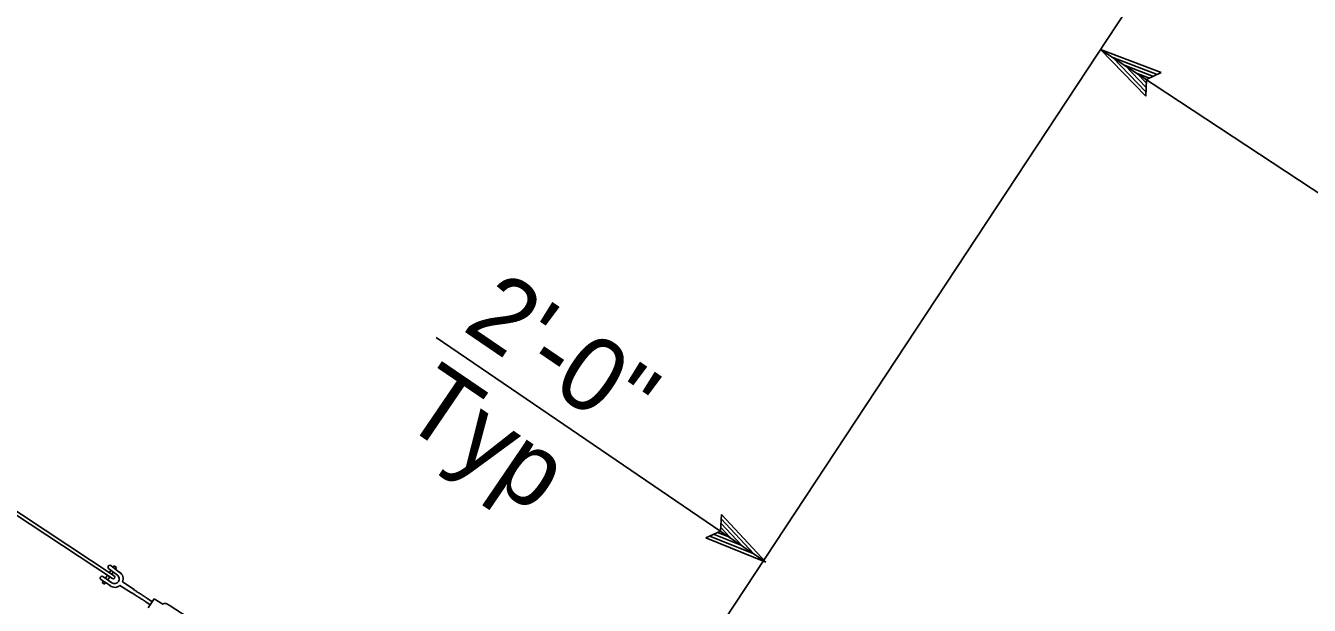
# Model space of a CAD drawing. Extents: x -894 to 866, y -476 to 714.
# Drawn here: x -602.7 to -481.3, y 524.7 to 579.5 of the extents above; entities that cross this region are included whole.
import ezdxf

# ---------------------------------------------------------------- set-up
doc = ezdxf.new("R2010")
doc.units = 0
for name, color, linetype in [('56 Stage 3 Anno', 7, 'Continuous'), ('57 Undefined', 7, 'Continuous'), ('60 Nongeo Data', 7, 'Continuous')]:
    doc.layers.add(name, color=color, linetype=linetype)

msp = doc.modelspace()

# ---------------------------------------------------------------- linework, layer by layer
at = {"layer": '56 Stage 3 Anno'}
for p, q in [((-542.98, 513.7), (-498.54, 581.07)), ((-501.05, 577.27), (-416.17, 521.29)), ((-496.78, 572.85), (-501.05, 577.27)), ((-501.05, 577.27), (-501.05, 577.27)), ((-501.05, 577.27), (-495.31, 575.08)), ((-496.76, 573.27), (-499.9, 576.51)), ((-499.89, 576.51), (-495.7, 574.91)), ((-496.76, 573.7), (-498.74, 575.75)), ((-498.74, 575.75), (-496.04, 574.72)), ((-496.72, 574.08), (-497.59, 574.99)), ((-497.59, 574.99), (-496.43, 574.55)), ((-496.71, 574.41), (-496.78, 572.85)), ((-495.31, 575.08), (-496.71, 574.41)), ((-495.31, 575.08), (-495.31, 575.08)), ((-496.78, 572.85), (-496.78, 572.85)), ((-563.86, 550.04), (-532.69, 528.81)), ((-536.98, 531.74), (-536.89, 533.3)), ((-536.91, 532.88), (-533.83, 529.59)), ((-536.89, 533.3), (-536.89, 533.3)), ((-536.89, 533.3), (-532.69, 528.81)), ((-538.39, 531.09), (-536.98, 531.74)), ((-536.97, 532.07), (-536.11, 531.15)), ((-536.92, 532.45), (-534.97, 530.37)), ((-532.69, 528.81), (-538.39, 531.09)), ((-538.39, 531.09), (-538.39, 531.09)), ((-533.84, 529.59), (-538, 531.26)), ((-534.97, 530.37), (-537.65, 531.44)), ((-536.11, 531.15), (-537.26, 531.61)), ((-532.69, 528.81), (-532.69, 528.81))]:
    msp.add_line(p, q, dxfattribs=at)
msp.add_arc((-554.98, 558.17), 57.33, 117.0354, 168.8946, dxfattribs=at)
at = {"layer": '60 Nongeo Data'}
for p, q in [((-605.44, 534.48), (-594.49, 527.25)), ((-605.27, 534.73), (-594.31, 527.49)), ((-594.84, 528.21), (-594.01, 527.57)), ((-594.61, 528.03), (-594.78, 527.8)), ((-594.64, 528.47), (-593.81, 527.83)), ((-594.31, 528.44), (-594.42, 528.29)), ((-594.31, 528.44), (-594.09, 528.29)), ((-594.09, 528.29), (-594.2, 528.14)), ((-595.58, 527.17), (-594.71, 526.58)), ((-595.45, 526.86), (-595.35, 527.01)), ((-595.45, 526.86), (-595.23, 526.7)), ((-595.4, 527.44), (-594.53, 526.85)), ((-595.23, 526.7), (-595.12, 526.85)), ((-595.15, 527.28), (-594.95, 527.55)), ((-594.93, 527.12), (-594.73, 527.4)), ((-594.4, 527.86), (-594.55, 527.65)), ((-592.42, 526.21), (-593.54, 526.95)), ((-592.69, 525.89), (-593.77, 526.6)), ((-592.61, 525.92), (-592.69, 525.89)), ((-592.6, 525.83), (-592.61, 525.92)), ((-592.52, 525.86), (-592.6, 525.83)), ((-592.51, 525.77), (-592.52, 525.86)), ((-592.42, 525.8), (-592.51, 525.77)), ((-592.41, 526.13), (-592.42, 526.21)), ((-592.41, 525.71), (-592.42, 525.8)), ((-592.32, 526.15), (-592.41, 526.13)), ((-592.33, 525.74), (-592.41, 525.71)), ((-592.32, 525.65), (-592.33, 525.74)), ((-592.31, 526.07), (-592.32, 526.15)), ((-592.24, 525.68), (-592.32, 525.65)), ((-592.23, 526.09), (-592.31, 526.07)), ((-592.23, 525.59), (-592.24, 525.68)), ((-592.22, 526), (-592.23, 526.09)), ((-592.14, 525.62), (-592.23, 525.59)), ((-592.14, 526.03), (-592.22, 526)), ((-592.13, 525.94), (-592.14, 526.03)), ((-592.13, 525.53), (-592.14, 525.62)), ((-592.05, 525.97), (-592.13, 525.94)), ((-592.05, 525.55), (-592.13, 525.53)), ((-592.04, 525.88), (-592.05, 525.97)), ((-592.04, 525.47), (-592.05, 525.55)), ((-591.95, 525.91), (-592.04, 525.88)), ((-591.94, 525.82), (-591.95, 525.91)), ((-591.86, 525.85), (-591.94, 525.82)), ((-591.85, 525.76), (-591.86, 525.85)), ((-591.77, 525.79), (-591.85, 525.76)), ((-591.76, 525.7), (-591.77, 525.79)), ((-591.67, 525.73), (-591.76, 525.7)), ((-591.66, 525.64), (-591.67, 525.73)), ((-591.58, 525.66), (-591.66, 525.64)), ((-591.57, 525.58), (-591.58, 525.66)), ((-591.49, 525.6), (-591.57, 525.58)), ((-591.48, 525.52), (-591.49, 525.6)), ((-591.4, 525.54), (-591.48, 525.52)), ((-591.39, 525.46), (-591.4, 525.54)), ((-591.96, 525.49), (-592.04, 525.47)), ((-591.95, 525.41), (-591.96, 525.49)), ((-591.87, 525.43), (-591.95, 525.41)), ((-591.86, 525.35), (-591.87, 525.43)), ((-591.77, 525.37), (-591.86, 525.35)), ((-591.76, 525.29), (-591.77, 525.37)), ((-591.68, 525.31), (-591.76, 525.29)), ((-591.67, 525.22), (-591.68, 525.31)), ((-591.59, 525.25), (-591.67, 525.22)), ((-591.58, 525.16), (-591.59, 525.25)), ((-591.49, 525.19), (-591.58, 525.16)), ((-591.48, 525.1), (-591.49, 525.19)), ((-591.4, 525.13), (-591.48, 525.1)), ((-591.39, 525.04), (-591.4, 525.13)), ((-591.3, 525.48), (-591.39, 525.46)), ((-591.31, 525.07), (-591.39, 525.04)), ((-591.3, 524.98), (-591.31, 525.07)), ((-591.29, 525.4), (-591.3, 525.48)), ((-591.22, 525.01), (-591.3, 524.98)), ((-591.21, 525.42), (-591.29, 525.4)), ((-591.21, 524.92), (-591.22, 525.01)), ((-591.2, 525.33), (-591.21, 525.42)), ((-591.12, 524.95), (-591.21, 524.92)), ((-591.12, 525.36), (-591.2, 525.33)), ((-591.11, 525.27), (-591.12, 525.36)), ((-591.11, 524.86), (-591.12, 524.95)), ((-591.02, 525.3), (-591.11, 525.27)), ((-591.03, 524.88), (-591.11, 524.86)), ((-591.09, 524.49), (-590.53, 525.34)), ((-591.02, 524.8), (-591.03, 524.88)), ((-591.01, 525.21), (-591.02, 525.3)), ((-590.94, 524.82), (-591.02, 524.8)), ((-590.93, 525.24), (-591.01, 525.21)), ((-590.93, 524.74), (-590.94, 524.82)), ((-590.92, 525.15), (-590.93, 525.24)), ((-590.84, 525.18), (-590.92, 525.15)), ((-590.83, 525.09), (-590.84, 525.18)), ((-590.74, 525.12), (-590.83, 525.09)), ((-590.74, 525.03), (-590.74, 525.12)), ((-590.53, 525.34), (-589.73, 524.81)), ((-589.13, 524.74), (-586.06, 522.73))]:
    msp.add_line(p, q, dxfattribs=at)
for centre, radius, start, end in [((-594.74, 528.34), 0.163, 52.0904, 232.6498), ((-595.49, 527.3), 0.163, 55.7369, 236.2963), ((-594.28, 527.22), 0.446, 235.5024, 52.8865), ((-594.42, 527.38), 0.154, 241.5313, 46.8753), ((-594.17, 527.23), 0.707, 335.3276, 59.5122), ((-594.25, 527.12), 0.707, 228.8744, 313.0631), ((-589.48, 524.4), 0.483, 44.5067, 121.8981)]:
    msp.add_arc(centre, radius, start, end, dxfattribs=at)

# ---------------------------------------------------------------- texts
at = {"layer": '57 Undefined'}
for s, p in [('2\'-0"', (-561.53, 550.81)), ('Typ', (-567.44, 542.13))]:
    msp.add_text(s, height=7, rotation=325.74, dxfattribs=at).set_placement(p)

doc.saveas('drawing.dxf')
